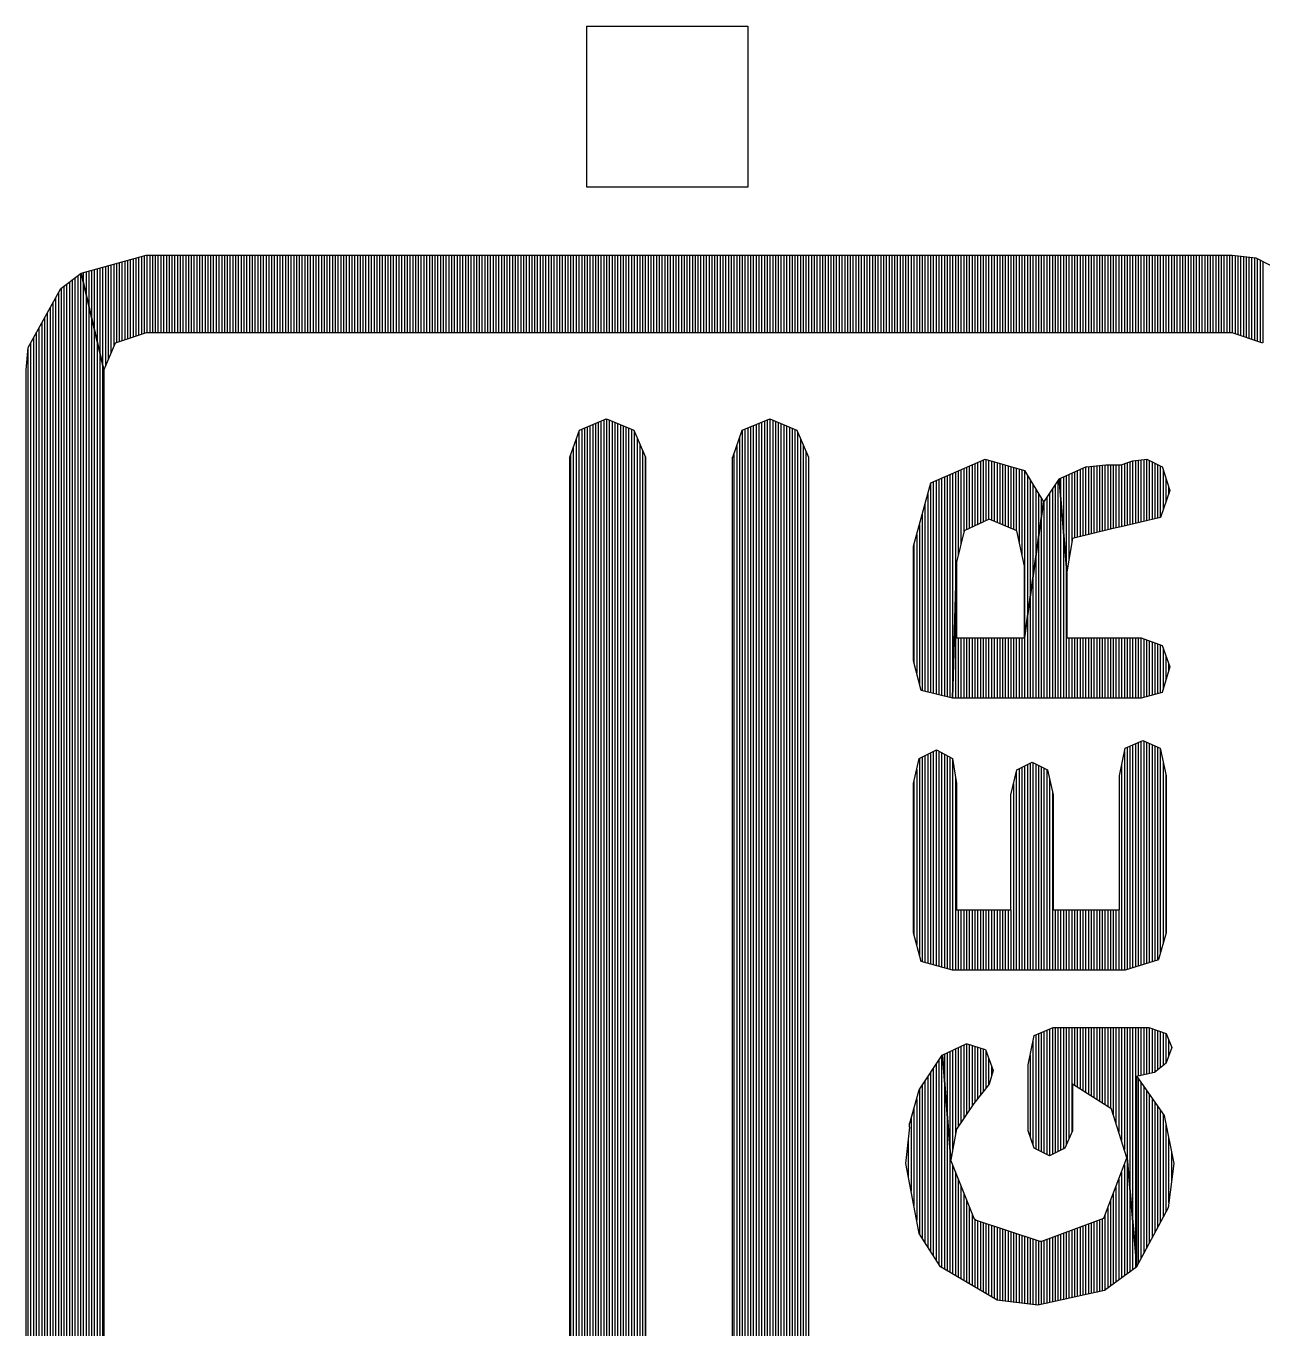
# Model space of a CAD drawing. Extents: x -34 to 106, y -22 to 53.
# Drawn here: x 33.158 to 37.76, y 19.716 to 24.565 of the extents above; entities that cross this region are included whole.
import ezdxf

# ---------------------------------------------------------------- set-up
doc = ezdxf.new("R2010")
doc.units = 0
doc.layers.add('BG_SILKTOP20240221', color=40, linetype='CONTINUOUS')
doc.layers.add('PIN_TOP', color=92, linetype='CONTINUOUS')

msp = doc.modelspace()

# ---------------------------------------------------------------- linework, layer by layer
at = {"layer": 'BG_SILKTOP20240221'}
for points in [[(33.363408, 23.645622), (33.604454, 23.712678)], [(33.597088, 23.7109), (33.597088, 23.42134)], [(33.6042, 23.712678), (37.64534, 23.712678)], [(33.607502, 23.712678), (33.607502, 23.42388)], [(33.617916, 23.712678), (33.617916, 23.42388)], [(33.62833, 23.712678), (33.62833, 23.42388)], [(33.638744, 23.712678), (33.638744, 23.42388)], [(33.64865, 23.712678), (33.64865, 23.42388)], [(33.659064, 23.712678), (33.659064, 23.42388)], [(33.669478, 23.712678), (33.669478, 23.42388)], [(33.679892, 23.712678), (33.679892, 23.42388)], [(33.690052, 23.712678), (33.690052, 23.42388)], [(33.700212, 23.712678), (33.700212, 23.42388)], [(33.710626, 23.712678), (33.710626, 23.42388)], [(33.72104, 23.712678), (33.72104, 23.42388)], [(33.7312, 23.712678), (33.7312, 23.42388)], [(33.741614, 23.712678), (33.741614, 23.42388)], [(33.751774, 23.712678), (33.751774, 23.42388)], [(33.762188, 23.712678), (33.762188, 23.42388)], [(33.772348, 23.712678), (33.772348, 23.42388)], [(33.782762, 23.712678), (33.782762, 23.42388)], [(33.793176, 23.712678), (33.793176, 23.42388)], [(33.803336, 23.712678), (33.803336, 23.42388)], [(33.813496, 23.712678), (33.813496, 23.42388)], [(33.82391, 23.712678), (33.82391, 23.42388)], [(33.834324, 23.712678), (33.834324, 23.42388)], [(33.844738, 23.712678), (33.844738, 23.42388)], [(33.854644, 23.712678), (33.854644, 23.42388)], [(33.865058, 23.712678), (33.865058, 23.42388)], [(33.875472, 23.712678), (33.875472, 23.42388)], [(33.885886, 23.712678), (33.885886, 23.42388)], [(33.8963, 23.712678), (33.8963, 23.42388)], [(33.906206, 23.712678), (33.906206, 23.42388)], [(33.91662, 23.712678), (33.91662, 23.42388)], [(33.927034, 23.712678), (33.927034, 23.42388)], [(33.937448, 23.712678), (33.937448, 23.42388)], [(33.947608, 23.712678), (33.947608, 23.42388)], [(33.957768, 23.712678), (33.957768, 23.42388)], [(33.968182, 23.712678), (33.968182, 23.42388)], [(33.978596, 23.712678), (33.978596, 23.42388)], [(33.988756, 23.712678), (33.988756, 23.42388)], [(33.99917, 23.712678), (33.99917, 23.42388)], [(34.00933, 23.712678), (34.00933, 23.42388)], [(34.019744, 23.712678), (34.019744, 23.42388)], [(34.029904, 23.712678), (34.029904, 23.42388)], [(34.040318, 23.712678), (34.040318, 23.42388)], [(34.050732, 23.712678), (34.050732, 23.42388)], [(34.060892, 23.712678), (34.060892, 23.42388)], [(34.071052, 23.712678), (34.071052, 23.42388)], [(34.081466, 23.712678), (34.081466, 23.42388)], [(34.09188, 23.712678), (34.09188, 23.42388)], [(34.102294, 23.712678), (34.102294, 23.42388)], [(34.1122, 23.712678), (34.1122, 23.42388)], [(34.122614, 23.712678), (34.122614, 23.42388)], [(34.133028, 23.712678), (34.133028, 23.42388)], [(34.143442, 23.712678), (34.143442, 23.42388)], [(34.153856, 23.712678), (34.153856, 23.42388)], [(34.163762, 23.712678), (34.163762, 23.42388)], [(34.174176, 23.712678), (34.174176, 23.42388)], [(34.18459, 23.712678), (34.18459, 23.42388)], [(34.195004, 23.712678), (34.195004, 23.42388)], [(34.205164, 23.712678), (34.205164, 23.42388)], [(34.215324, 23.712678), (34.215324, 23.42388)], [(34.225738, 23.712678), (34.225738, 23.42388)], [(34.236152, 23.712678), (34.236152, 23.42388)], [(34.246312, 23.712678), (34.246312, 23.42388)], [(34.256726, 23.712678), (34.256726, 23.42388)], [(34.266886, 23.712678), (34.266886, 23.42388)], [(34.2773, 23.712678), (34.2773, 23.42388)], [(34.28746, 23.712678), (34.28746, 23.42388)], [(34.297874, 23.712678), (34.297874, 23.42388)], [(34.308288, 23.712678), (34.308288, 23.42388)], [(34.318448, 23.712678), (34.318448, 23.42388)], [(34.328608, 23.712678), (34.328608, 23.42388)], [(34.339022, 23.712678), (34.339022, 23.42388)], [(34.349436, 23.712678), (34.349436, 23.42388)], [(34.35985, 23.712678), (34.35985, 23.42388)], [(34.369756, 23.712678), (34.369756, 23.42388)], [(34.38017, 23.712678), (34.38017, 23.42388)], [(34.390584, 23.712678), (34.390584, 23.42388)], [(34.400998, 23.712678), (34.400998, 23.42388)], [(34.411412, 23.712678), (34.411412, 23.42388)], [(34.421318, 23.712678), (34.421318, 23.42388)], [(34.431732, 23.712678), (34.431732, 23.42388)], [(34.442146, 23.712678), (34.442146, 23.42388)], [(34.45256, 23.712678), (34.45256, 23.42388)], [(34.46272, 23.712678), (34.46272, 23.42388)], [(34.47288, 23.712678), (34.47288, 23.42388)], [(34.483294, 23.712678), (34.483294, 23.42388)], [(34.493708, 23.712678), (34.493708, 23.42388)], [(34.503868, 23.712678), (34.503868, 23.42388)], [(34.514282, 23.712678), (34.514282, 23.42388)], [(34.524442, 23.712678), (34.524442, 23.42388)], [(34.534856, 23.712678), (34.534856, 23.42388)], [(34.545016, 23.712678), (34.545016, 23.42388)], [(34.55543, 23.712678), (34.55543, 23.42388)], [(34.565844, 23.712678), (34.565844, 23.42388)], [(34.576004, 23.712678), (34.576004, 23.42388)], [(34.586164, 23.712678), (34.586164, 23.42388)], [(34.596578, 23.712678), (34.596578, 23.42388)], [(34.606992, 23.712678), (34.606992, 23.42388)], [(34.617406, 23.712678), (34.617406, 23.42388)], [(34.627312, 23.712678), (34.627312, 23.42388)], [(34.637726, 23.712678), (34.637726, 23.42388)], [(34.64814, 23.712678), (34.64814, 23.42388)], [(34.658554, 23.712678), (34.658554, 23.42388)], [(34.668968, 23.712678), (34.668968, 23.42388)], [(34.678874, 23.712678), (34.678874, 23.42388)], [(34.689288, 23.712678), (34.689288, 23.42388)], [(34.699702, 23.712678), (34.699702, 23.42388)], [(34.710116, 23.712678), (34.710116, 23.42388)], [(34.720276, 23.712678), (34.720276, 23.42388)], [(34.730436, 23.712678), (34.730436, 23.42388)], [(34.74085, 23.712678), (34.74085, 23.42388)], [(34.751264, 23.712678), (34.751264, 23.42388)], [(34.761424, 23.712678), (34.761424, 23.42388)], [(34.771838, 23.712678), (34.771838, 23.42388)], [(34.781998, 23.712678), (34.781998, 23.42388)], [(34.792412, 23.712678), (34.792412, 23.42388)], [(34.802572, 23.712678), (34.802572, 23.42388)], [(34.812986, 23.712678), (34.812986, 23.42388)], [(34.8234, 23.712678), (34.8234, 23.42388)], [(34.83356, 23.712678), (34.83356, 23.42388)], [(34.84372, 23.712678), (34.84372, 23.42388)], [(34.854134, 23.712678), (34.854134, 23.42388)], [(34.864548, 23.712678), (34.864548, 23.42388)], [(34.874962, 23.712678), (34.874962, 23.42388)], [(34.884868, 23.712678), (34.884868, 23.42388)], [(34.895282, 23.712678), (34.895282, 23.42388)], [(34.905696, 23.712678), (34.905696, 23.42388)], [(34.91611, 23.712678), (34.91611, 23.42388)], [(34.926524, 23.712678), (34.926524, 23.42388)], [(34.93643, 23.712678), (34.93643, 23.42388)], [(34.946844, 23.712678), (34.946844, 23.42388)], [(34.957258, 23.712678), (34.957258, 23.42388)], [(34.967672, 23.712678), (34.967672, 23.42388)], [(34.977832, 23.712678), (34.977832, 23.42388)], [(34.987992, 23.712678), (34.987992, 23.42388)], [(34.998406, 23.712678), (34.998406, 23.42388)], [(35.00882, 23.712678), (35.00882, 23.42388)], [(35.01898, 23.712678), (35.01898, 23.42388)], [(35.029394, 23.712678), (35.029394, 23.42388)], [(35.039554, 23.712678), (35.039554, 23.42388)], [(35.049968, 23.712678), (35.049968, 23.42388)], [(35.060128, 23.712678), (35.060128, 23.42388)], [(35.070542, 23.712678), (35.070542, 23.42388)], [(35.080956, 23.712678), (35.080956, 23.42388)], [(35.091116, 23.712678), (35.091116, 23.42388)], [(35.101276, 23.712678), (35.101276, 23.42388)], [(35.11169, 23.712678), (35.11169, 23.42388)], [(35.122104, 23.712678), (35.122104, 23.42388)], [(35.132518, 23.712678), (35.132518, 23.42388)], [(35.142424, 23.712678), (35.142424, 23.42388)], [(35.152838, 23.712678), (35.152838, 23.42388)], [(35.163252, 23.712678), (35.163252, 23.42388)], [(35.173666, 23.712678), (35.173666, 23.42388)], [(35.18408, 23.712678), (35.18408, 23.42388)], [(35.193986, 23.712678), (35.193986, 23.42388)], [(35.2044, 23.712678), (35.2044, 23.42388)], [(35.214814, 23.712678), (35.214814, 23.42388)], [(35.225228, 23.712678), (35.225228, 23.42388)], [(35.235388, 23.712678), (35.235388, 23.42388)], [(35.245548, 23.712678), (35.245548, 23.42388)], [(35.255962, 23.712678), (35.255962, 23.42388)], [(35.266376, 23.712678), (35.266376, 23.42388)], [(35.276536, 23.712678), (35.276536, 23.42388)], [(35.28695, 23.712678), (35.28695, 23.42388)], [(35.29711, 23.712678), (35.29711, 23.42388)], [(35.307524, 23.712678), (35.307524, 23.42388)], [(35.317684, 23.712678), (35.317684, 23.42388)], [(35.328098, 23.712678), (35.328098, 23.42388)], [(35.338512, 23.712678), (35.338512, 23.42388)], [(35.348672, 23.712678), (35.348672, 23.42388)], [(35.358832, 23.712678), (35.358832, 23.42388)], [(35.369246, 23.712678), (35.369246, 23.42388)], [(35.37966, 23.712678), (35.37966, 23.42388)], [(35.390074, 23.712678), (35.390074, 23.42388)], [(35.39998, 23.712678), (35.39998, 23.42388)], [(35.410394, 23.712678), (35.410394, 23.42388)], [(35.420808, 23.712678), (35.420808, 23.42388)], [(35.431222, 23.712678), (35.431222, 23.42388)], [(35.441636, 23.712678), (35.441636, 23.42388)], [(35.451542, 23.712678), (35.451542, 23.42388)], [(35.461956, 23.712678), (35.461956, 23.42388)], [(35.47237, 23.712678), (35.47237, 23.42388)], [(35.482784, 23.712678), (35.482784, 23.42388)], [(35.492944, 23.712678), (35.492944, 23.42388)], [(35.503104, 23.712678), (35.503104, 23.42388)], [(35.513518, 23.712678), (35.513518, 23.42388)], [(35.523932, 23.712678), (35.523932, 23.42388)], [(35.534092, 23.712678), (35.534092, 23.42388)], [(35.544506, 23.712678), (35.544506, 23.42388)], [(35.554666, 23.712678), (35.554666, 23.42388)], [(35.56508, 23.712678), (35.56508, 23.42388)], [(35.57524, 23.712678), (35.57524, 23.42388)], [(35.585654, 23.712678), (35.585654, 23.42388)], [(35.596068, 23.712678), (35.596068, 23.42388)], [(35.606228, 23.712678), (35.606228, 23.42388)], [(35.616388, 23.712678), (35.616388, 23.42388)], [(35.626802, 23.712678), (35.626802, 23.42388)], [(35.637216, 23.712678), (35.637216, 23.42388)], [(35.64763, 23.712678), (35.64763, 23.42388)], [(35.657536, 23.712678), (35.657536, 23.42388)], [(35.66795, 23.712678), (35.66795, 23.42388)], [(35.678364, 23.712678), (35.678364, 23.42388)], [(35.688778, 23.712678), (35.688778, 23.42388)], [(35.699192, 23.712678), (35.699192, 23.42388)], [(35.709098, 23.712678), (35.709098, 23.42388)], [(35.719512, 23.712678), (35.719512, 23.42388)], [(35.729926, 23.712678), (35.729926, 23.42388)], [(35.74034, 23.712678), (35.74034, 23.42388)], [(35.7505, 23.712678), (35.7505, 23.42388)], [(35.76066, 23.712678), (35.76066, 23.42388)], [(35.771074, 23.712678), (35.771074, 23.42388)], [(35.781488, 23.712678), (35.781488, 23.42388)], [(35.791648, 23.712678), (35.791648, 23.42388)], [(35.802062, 23.712678), (35.802062, 23.42388)], [(35.812222, 23.712678), (35.812222, 23.42388)], [(35.822636, 23.712678), (35.822636, 23.42388)], [(35.832796, 23.712678), (35.832796, 23.42388)], [(35.84321, 23.712678), (35.84321, 23.42388)], [(35.853624, 23.712678), (35.853624, 23.42388)], [(35.863784, 23.712678), (35.863784, 23.42388)], [(35.873944, 23.712678), (35.873944, 23.42388)], [(35.884358, 23.712678), (35.884358, 23.42388)], [(35.894772, 23.712678), (35.894772, 23.42388)], [(35.905186, 23.712678), (35.905186, 23.42388)], [(35.915092, 23.712678), (35.915092, 23.42388)], [(35.925506, 23.712678), (35.925506, 23.42388)], [(35.93592, 23.712678), (35.93592, 23.42388)], [(35.946334, 23.712678), (35.946334, 23.42388)], [(35.956748, 23.712678), (35.956748, 23.42388)], [(35.966654, 23.712678), (35.966654, 23.42388)], [(35.977068, 23.712678), (35.977068, 23.42388)], [(35.987482, 23.712678), (35.987482, 23.42388)], [(35.997896, 23.712678), (35.997896, 23.42388)], [(36.008056, 23.712678), (36.008056, 23.42388)], [(36.018216, 23.712678), (36.018216, 23.42388)], [(36.02863, 23.712678), (36.02863, 23.42388)], [(36.039044, 23.712678), (36.039044, 23.42388)], [(36.049204, 23.712678), (36.049204, 23.42388)], [(36.059618, 23.712678), (36.059618, 23.42388)], [(36.069778, 23.712678), (36.069778, 23.42388)], [(36.080192, 23.712678), (36.080192, 23.42388)], [(36.090352, 23.712678), (36.090352, 23.42388)], [(36.100766, 23.712678), (36.100766, 23.42388)], [(36.11118, 23.712678), (36.11118, 23.42388)], [(36.12134, 23.712678), (36.12134, 23.42388)], [(36.1315, 23.712678), (36.1315, 23.42388)], [(36.141914, 23.712678), (36.141914, 23.42388)], [(36.152328, 23.712678), (36.152328, 23.42388)], [(36.162742, 23.712678), (36.162742, 23.42388)], [(36.172648, 23.712678), (36.172648, 23.42388)], [(36.183062, 23.712678), (36.183062, 23.42388)], [(36.193476, 23.712678), (36.193476, 23.42388)], [(36.20389, 23.712678), (36.20389, 23.42388)], [(36.214304, 23.712678), (36.214304, 23.42388)], [(36.22421, 23.712678), (36.22421, 23.42388)], [(36.234624, 23.712678), (36.234624, 23.42388)], [(36.245038, 23.712678), (36.245038, 23.42388)], [(36.255452, 23.712678), (36.255452, 23.42388)], [(36.265612, 23.712678), (36.265612, 23.42388)], [(36.275772, 23.712678), (36.275772, 23.42388)], [(36.286186, 23.712678), (36.286186, 23.42388)], [(36.2966, 23.712678), (36.2966, 23.42388)], [(36.30676, 23.712678), (36.30676, 23.42388)], [(36.317174, 23.712678), (36.317174, 23.42388)], [(36.327334, 23.712678), (36.327334, 23.42388)], [(36.337748, 23.712678), (36.337748, 23.42388)], [(36.347908, 23.712678), (36.347908, 23.42388)], [(36.358322, 23.712678), (36.358322, 23.42388)], [(36.368736, 23.712678), (36.368736, 23.42388)], [(36.378896, 23.712678), (36.378896, 23.42388)], [(36.389056, 23.712678), (36.389056, 23.42388)], [(36.39947, 23.712678), (36.39947, 23.42388)], [(36.409884, 23.712678), (36.409884, 23.42388)], [(36.420298, 23.712678), (36.420298, 23.42388)], [(36.430204, 23.712678), (36.430204, 23.42388)], [(36.440618, 23.712678), (36.440618, 23.42388)], [(36.451032, 23.712678), (36.451032, 23.42388)], [(36.461446, 23.712678), (36.461446, 23.42388)], [(36.47186, 23.712678), (36.47186, 23.42388)], [(36.481766, 23.712678), (36.481766, 23.42388)], [(36.49218, 23.712678), (36.49218, 23.42388)], [(36.502594, 23.712678), (36.502594, 23.42388)], [(36.513008, 23.712678), (36.513008, 23.42388)], [(36.523168, 23.712678), (36.523168, 23.42388)], [(36.533328, 23.712678), (36.533328, 23.42388)], [(36.543742, 23.712678), (36.543742, 23.42388)], [(36.554156, 23.712678), (36.554156, 23.42388)], [(36.564316, 23.712678), (36.564316, 23.42388)], [(36.57473, 23.712678), (36.57473, 23.42388)], [(36.58489, 23.712678), (36.58489, 23.42388)], [(36.595304, 23.712678), (36.595304, 23.42388)], [(36.605464, 23.712678), (36.605464, 23.42388)], [(36.615878, 23.712678), (36.615878, 23.42388)], [(36.626292, 23.712678), (36.626292, 23.42388)], [(36.636452, 23.712678), (36.636452, 23.42388)], [(36.646612, 23.712678), (36.646612, 23.42388)], [(36.657026, 23.712678), (36.657026, 23.42388)], [(36.66744, 23.712678), (36.66744, 23.42388)], [(36.677854, 23.712678), (36.677854, 23.42388)], [(36.68776, 23.712678), (36.68776, 23.42388)], [(36.698174, 23.712678), (36.698174, 23.42388)], [(36.708588, 23.712678), (36.708588, 23.42388)], [(36.719002, 23.712678), (36.719002, 23.42388)], [(36.729416, 23.712678), (36.729416, 23.42388)], [(36.739322, 23.712678), (36.739322, 23.42388)], [(36.749736, 23.712678), (36.749736, 23.42388)], [(36.76015, 23.712678), (36.76015, 23.42388)], [(36.770564, 23.712678), (36.770564, 23.42388)], [(36.780724, 23.712678), (36.780724, 23.42388)], [(36.790884, 23.712678), (36.790884, 23.42388)], [(36.801298, 23.712678), (36.801298, 23.42388)], [(36.811712, 23.712678), (36.811712, 23.42388)], [(36.821872, 23.712678), (36.821872, 23.42388)], [(36.832286, 23.712678), (36.832286, 23.42388)], [(36.842446, 23.712678), (36.842446, 23.42388)], [(36.85286, 23.712678), (36.85286, 23.42388)], [(36.86302, 23.712678), (36.86302, 23.42388)], [(36.873434, 23.712678), (36.873434, 23.42388)], [(36.883848, 23.712678), (36.883848, 23.42388)], [(36.894008, 23.712678), (36.894008, 23.42388)], [(36.904168, 23.712678), (36.904168, 23.42388)], [(36.914582, 23.712678), (36.914582, 23.42388)], [(36.924996, 23.712678), (36.924996, 23.42388)], [(36.93541, 23.712678), (36.93541, 23.42388)], [(36.945316, 23.712678), (36.945316, 23.42388)], [(36.95573, 23.712678), (36.95573, 23.42388)], [(36.966144, 23.712678), (36.966144, 23.42388)], [(36.976558, 23.712678), (36.976558, 23.42388)], [(36.986972, 23.712678), (36.986972, 23.42388)], [(36.996878, 23.712678), (36.996878, 23.42388)], [(37.007292, 23.712678), (37.007292, 23.42388)], [(37.017706, 23.712678), (37.017706, 23.42388)], [(37.02812, 23.712678), (37.02812, 23.42388)], [(37.03828, 23.712678), (37.03828, 23.42388)], [(37.04844, 23.712678), (37.04844, 23.42388)], [(37.058854, 23.712678), (37.058854, 23.42388)], [(37.069268, 23.712678), (37.069268, 23.42388)], [(37.079428, 23.712678), (37.079428, 23.42388)], [(37.089842, 23.712678), (37.089842, 23.42388)], [(37.100002, 23.712678), (37.100002, 23.42388)], [(37.110416, 23.712678), (37.110416, 23.42388)], [(37.120576, 23.712678), (37.120576, 23.42388)], [(37.13099, 23.712678), (37.13099, 23.42388)], [(37.141404, 23.712678), (37.141404, 23.42388)], [(37.151564, 23.712678), (37.151564, 23.42388)], [(37.161724, 23.712678), (37.161724, 23.42388)], [(37.172138, 23.712678), (37.172138, 23.42388)], [(37.182552, 23.712678), (37.182552, 23.42388)], [(37.192966, 23.712678), (37.192966, 23.42388)], [(37.202872, 23.712678), (37.202872, 23.42388)], [(37.213286, 23.712678), (37.213286, 23.42388)], [(37.2237, 23.712678), (37.2237, 23.42388)], [(37.234114, 23.712678), (37.234114, 23.42388)], [(37.244528, 23.712678), (37.244528, 23.42388)], [(37.254434, 23.712678), (37.254434, 23.42388)], [(37.264848, 23.712678), (37.264848, 23.42388)], [(37.275262, 23.712678), (37.275262, 23.42388)], [(37.285676, 23.712678), (37.285676, 23.42388)], [(37.295836, 23.712678), (37.295836, 23.42388)], [(37.305996, 23.712678), (37.305996, 23.42388)], [(37.31641, 23.712678), (37.31641, 23.42388)], [(37.326824, 23.712678), (37.326824, 23.42388)], [(37.336984, 23.712678), (37.336984, 23.42388)], [(37.347398, 23.712678), (37.347398, 23.42388)], [(37.357558, 23.712678), (37.357558, 23.42388)], [(37.367972, 23.712678), (37.367972, 23.42388)], [(37.378132, 23.712678), (37.378132, 23.42388)], [(37.388546, 23.712678), (37.388546, 23.42388)], [(37.39896, 23.712678), (37.39896, 23.42388)], [(37.40912, 23.712678), (37.40912, 23.42388)], [(37.41928, 23.712678), (37.41928, 23.42388)], [(37.429694, 23.712678), (37.429694, 23.42388)], [(37.440108, 23.712678), (37.440108, 23.42388)], [(37.450522, 23.712678), (37.450522, 23.42388)], [(37.460428, 23.712678), (37.460428, 23.42388)], [(37.470842, 23.712678), (37.470842, 23.42388)], [(37.481256, 23.712678), (37.481256, 23.42388)], [(37.49167, 23.712678), (37.49167, 23.42388)], [(37.502084, 23.712678), (37.502084, 23.42388)], [(37.51199, 23.712678), (37.51199, 23.42388)], [(37.522404, 23.712678), (37.522404, 23.42388)], [(37.532818, 23.712678), (37.532818, 23.42388)], [(37.543232, 23.712678), (37.543232, 23.42388)], [(37.553392, 23.712678), (37.553392, 23.42388)], [(37.563552, 23.712678), (37.563552, 23.42388)], [(37.573966, 23.712678), (37.573966, 23.42388)], [(37.58438, 23.712678), (37.58438, 23.42388)], [(37.59454, 23.712678), (37.59454, 23.42388)], [(37.604954, 23.712678), (37.604954, 23.42388)], [(37.615114, 23.712678), (37.615114, 23.42388)], [(37.625528, 23.712678), (37.625528, 23.42388)], [(37.635688, 23.712678), (37.635688, 23.42388)], [(37.64534, 23.712424), (37.733732, 23.702264)], [(37.646102, 23.71217), (37.646102, 23.42388)], [(37.656516, 23.7109), (37.656516, 23.42007)], [(37.666676, 23.70963), (37.666676, 23.416768)], [(37.676836, 23.709122), (37.676836, 23.413466)], [(33.422336, 23.662386), (33.422336, 23.391876)], [(33.432496, 23.664926), (33.432496, 23.346918)], [(33.442656, 23.667974), (33.442656, 23.302722)], [(33.45307, 23.670768), (33.45307, 23.299674)], [(33.463484, 23.673816), (33.463484, 23.324312)], [(33.473644, 23.676356), (33.473644, 23.348442)], [(33.484058, 23.67915), (33.484058, 23.372572)], [(33.494218, 23.682452), (33.494218, 23.386796)], [(33.504632, 23.684992), (33.504632, 23.390352)], [(33.514792, 23.687786), (33.514792, 23.393654)], [(33.525206, 23.69058), (33.525206, 23.396956)], [(33.53562, 23.693628), (33.53562, 23.40102)], [(33.54578, 23.69693), (33.54578, 23.404322)], [(33.55594, 23.699724), (33.55594, 23.407624)], [(33.566354, 23.702264), (33.566354, 23.410926)], [(33.576768, 23.704804), (33.576768, 23.414228)], [(33.587182, 23.707852), (33.587182, 23.417276)], [(37.68725, 23.707852), (37.68725, 23.409656)], [(37.697664, 23.706582), (37.697664, 23.406608)], [(37.708078, 23.705312), (37.708078, 23.403052)], [(37.717984, 23.703788), (37.717984, 23.399496)], [(37.728398, 23.703026), (37.728398, 23.396448)], [(37.733732, 23.702772), (37.955474, 23.587964)], [(37.738812, 23.699724), (37.738812, 23.392638)], [(37.749226, 23.694136), (37.749226, 23.389082)], [(37.75964, 23.689056), (37.75964, 23.38578)], [(33.286954, 23.58771), (33.363408, 23.645368)], [(33.319212, 23.612856), (33.319212, 14.052296)], [(33.329626, 23.620476), (33.329626, 14.0462)], [(33.339532, 23.62835), (33.339532, 14.04112)], [(33.349946, 23.636224), (33.349946, 14.035532)], [(33.36036, 23.643336), (33.36036, 14.030198)], [(33.44672, 23.28545), (33.363154, 23.645622)], [(33.363154, 23.645622), (33.44672, 23.28545)], [(33.370774, 23.647908), (33.370774, 23.613364)], [(33.370774, 23.612856), (33.370774, 14.02461)], [(33.381188, 23.650956), (33.381188, 23.569168)], [(33.391094, 23.653242), (33.391094, 23.524464)], [(33.401508, 23.656036), (33.401508, 23.480268)], [(33.411922, 23.659084), (33.411922, 23.435564)], [(33.165288, 23.36927), (33.286954, 23.587964)], [(33.278064, 23.572724), (33.278064, 14.079474)], [(33.288224, 23.589488), (33.288224, 14.068552)], [(33.298384, 23.596854), (33.298384, 14.062964)], [(33.308798, 23.604728), (33.308798, 14.05763)], [(33.381188, 23.568914), (33.381188, 14.01953)], [(33.247076, 23.516844), (33.247076, 14.11478)], [(33.257236, 23.535386), (33.257236, 14.102588)], [(33.26765, 23.554182), (33.26765, 14.091412)], [(33.391094, 23.524464), (33.391094, 14.013942)], [(33.226502, 23.47976), (33.226502, 14.14907)], [(33.236662, 23.498556), (33.236662, 14.12621)], [(33.401508, 23.480268), (33.401508, 14.0081)], [(33.195514, 23.42388), (33.195514, 14.246606)], [(33.205928, 23.442422), (33.205928, 14.21384)], [(33.216088, 23.461218), (33.216088, 14.181836)], [(33.411922, 23.435564), (33.411922, 14.002766)], [(33.6042, 23.423372), (33.489646, 23.385272)], [(37.64534, 23.42388), (33.6042, 23.42388)], [(37.759894, 23.385272), (37.64534, 23.423372)], [(33.17494, 23.386796), (33.17494, 14.311376)], [(33.1851, 23.405084), (33.1851, 14.279118)], [(33.422336, 23.391114), (33.422336, 13.997178)], [(33.4899, 23.385272), (33.446974, 23.285196)], [(33.158176, 23.285196), (33.165288, 23.369016)], [(33.16478, 23.364698), (33.16478, 14.344396)], [(33.432496, 23.346664), (33.432496, 13.991336)], [(33.157922, 14.365224), (33.157922, 23.285196)], [(33.442656, 23.302214), (33.442656, 13.986002)], [(33.44672, 23.285196), (33.44672, 14.365224)], [(35.216846, 23.06066), (35.316922, 23.10384)], [(35.255962, 23.078186), (35.255962, 16.279876)], [(35.266376, 23.082504), (35.266376, 16.287496)], [(35.276536, 23.086568), (35.276536, 16.296132)], [(35.28695, 23.090886), (35.28695, 16.304006)], [(35.29711, 23.095712), (35.29711, 16.312134)], [(35.307524, 23.10003), (35.307524, 16.320008)], [(35.317176, 23.10384), (35.419792, 23.06066)], [(35.317684, 23.10384), (35.317684, 16.328136)], [(35.328098, 23.09876), (35.328098, 16.335756)], [(35.338512, 23.094696), (35.338512, 16.34363)], [(35.348672, 23.090378), (35.348672, 16.351504)], [(35.358832, 23.08606), (35.358832, 16.359632)], [(35.369246, 23.081742), (35.369246, 16.36776)], [(35.82289, 23.06066), (35.925506, 23.10384)], [(35.863784, 23.078694), (35.863784, 16.377412)], [(35.873944, 23.083012), (35.873944, 16.369538)], [(35.884358, 23.08733), (35.884358, 16.361664)], [(35.894772, 23.090886), (35.894772, 16.353282)], [(35.905186, 23.095712), (35.905186, 16.345662)], [(35.915092, 23.099776), (35.915092, 16.33728)], [(35.925506, 23.10384), (36.025836, 23.06066)], [(35.925506, 23.103332), (35.925506, 16.329152)], [(35.93592, 23.099268), (35.93592, 16.321532)], [(35.946334, 23.09495), (35.946334, 16.313658)], [(35.956748, 23.090632), (35.956748, 16.305784)], [(35.966654, 23.085806), (35.966654, 16.297656)], [(35.977068, 23.081488), (35.977068, 16.289528)], [(35.18154, 22.961092), (35.2171, 23.061168)], [(35.214814, 23.05558), (35.214814, 16.248126)], [(35.225228, 23.064724), (35.225228, 16.256)], [(35.235388, 23.06955), (35.235388, 16.264128)], [(35.245548, 23.073868), (35.245548, 16.272002)], [(35.37966, 23.077424), (35.37966, 16.37538)], [(35.390074, 23.07336), (35.390074, 16.383254)], [(35.39998, 23.069042), (35.39998, 16.391382)], [(35.410394, 23.06447), (35.410394, 16.404844)], [(35.419792, 23.061168), (35.462972, 22.961092)], [(35.420808, 23.057612), (35.420808, 16.424402)], [(35.431222, 23.034244), (35.431222, 16.44396)], [(35.787076, 22.961092), (35.82289, 23.061168)], [(35.812222, 23.032212), (35.812222, 16.451072)], [(35.822636, 23.061168), (35.822636, 16.430498)], [(35.832796, 23.06574), (35.832796, 16.409416)], [(35.84321, 23.06955), (35.84321, 16.392906)], [(35.853624, 23.073868), (35.853624, 16.385032)], [(35.987482, 23.076662), (35.987482, 16.281654)], [(35.997896, 23.072344), (35.997896, 16.27378)], [(36.008056, 23.068026), (36.008056, 16.265906)], [(36.018216, 23.063708), (36.018216, 16.258032)], [(36.025582, 23.061168), (36.068762, 22.961092)], [(36.02863, 23.053548), (36.02863, 16.249904)], [(35.193986, 22.997668), (35.193986, 16.232378)], [(35.2044, 23.02637), (35.2044, 16.239998)], [(35.441636, 23.00986), (35.441636, 16.46301)], [(35.451542, 22.985476), (35.451542, 16.482568)], [(35.802062, 23.003256), (35.802062, 16.472154)], [(36.039044, 23.029672), (36.039044, 16.24203)], [(36.049204, 23.005288), (36.049204, 16.234156)], [(36.059618, 22.981412), (36.059618, 16.226282)], [(35.181286, 16.574262), (35.181286, 22.960838)], [(35.18408, 22.968966), (35.18408, 16.224504)], [(35.461956, 22.9616), (35.461956, 16.50238)], [(35.462464, 22.961092), (35.462464, 16.502888)], [(35.786822, 16.502888), (35.786822, 22.961092)], [(35.791648, 22.9743), (35.791648, 16.493236)], [(36.068762, 22.960838), (36.068762, 16.574262)], [(36.524438, 22.865334), (36.726876, 22.953726)], [(36.68776, 22.937216), (36.68776, 22.70506)], [(36.698174, 22.94128), (36.698174, 22.709378)], [(36.708588, 22.945598), (36.708588, 22.714204)], [(36.719002, 22.950424), (36.719002, 22.71903)], [(36.726876, 22.953726), (36.872672, 22.911054)], [(36.729416, 22.953218), (36.729416, 22.723856)], [(36.739322, 22.949408), (36.739322, 22.728428)], [(36.749736, 22.946868), (36.749736, 22.726142)], [(36.76015, 22.944074), (36.76015, 22.72157)], [(36.770564, 22.940772), (36.770564, 22.717506)], [(36.780724, 22.937724), (36.780724, 22.712934)], [(36.790884, 22.934676), (36.790884, 22.708616)], [(37.232844, 22.932136), (37.25418, 22.939248)], [(37.244528, 22.9362), (37.244528, 22.703536)], [(37.25418, 22.939502), (37.275516, 22.946868)], [(37.254434, 22.939756), (37.254434, 22.706076)], [(37.264848, 22.943058), (37.264848, 22.708362)], [(37.275262, 22.946868), (37.275262, 22.71141)], [(37.275516, 22.94636), (37.32784, 22.953472)], [(37.285676, 22.948392), (37.285676, 22.713696)], [(37.295836, 22.949408), (37.295836, 22.715982)], [(37.305996, 22.950932), (37.305996, 22.718776)], [(37.31641, 22.952202), (37.31641, 22.720808)], [(37.326824, 22.953726), (37.326824, 22.723856)], [(37.32784, 22.953472), (37.385244, 22.925024)], [(37.336984, 22.9489), (37.336984, 22.726142)], [(37.347398, 22.944074), (37.347398, 22.728936)], [(37.357558, 22.93874), (37.357558, 22.731476)], [(37.367972, 22.933406), (37.367972, 22.733762)], [(36.57473, 22.887686), (36.57473, 22.07133)], [(36.58489, 22.892004), (36.58489, 22.069044)], [(36.595304, 22.89683), (36.595304, 22.066504)], [(36.605464, 22.90064), (36.605464, 22.077426)], [(36.615878, 22.90572), (36.615878, 22.442932)], [(36.626292, 22.910292), (36.626292, 22.596856)], [(36.636452, 22.914356), (36.636452, 22.638258)], [(36.646612, 22.918928), (36.646612, 22.680168)], [(36.657026, 22.9235), (36.657026, 22.690836)], [(36.66744, 22.927818), (36.66744, 22.695408)], [(36.677854, 22.93239), (36.677854, 22.700234)], [(36.801298, 22.93112), (36.801298, 22.704044)], [(36.811712, 22.928834), (36.811712, 22.700234)], [(36.821872, 22.925786), (36.821872, 22.695916)], [(36.832286, 22.922484), (36.832286, 22.691852)], [(36.842446, 22.919436), (36.842446, 22.68728)], [(36.85286, 22.916388), (36.85286, 22.64537)], [(36.86302, 22.913848), (36.86302, 22.598634)], [(36.872672, 22.911054), (36.943792, 22.79396)], [(36.873434, 22.909276), (36.873434, 22.293326)], [(36.883848, 22.892766), (36.883848, 22.366732)], [(37.00145, 22.879812), (37.103812, 22.925532)], [(37.017706, 22.886924), (37.017706, 22.682454)], [(37.02812, 22.891242), (37.02812, 22.557486)], [(37.03828, 22.896068), (37.03828, 22.581362)], [(37.04844, 22.90064), (37.04844, 22.64156)], [(37.058854, 22.90572), (37.058854, 22.65934)], [(37.069268, 22.90953), (37.069268, 22.66188)], [(37.079428, 22.914356), (37.079428, 22.66442)], [(37.089842, 22.918928), (37.089842, 22.66696)], [(37.100002, 22.923246), (37.100002, 22.6695)], [(37.103812, 22.925024), (37.175186, 22.932136)], [(37.110416, 22.925786), (37.110416, 22.671786)], [(37.120576, 22.92731), (37.120576, 22.674834)], [(37.13099, 22.927818), (37.13099, 22.67712)], [(37.141404, 22.929342), (37.141404, 22.680168)], [(37.151564, 22.930104), (37.151564, 22.682454)], [(37.161724, 22.930866), (37.161724, 22.684994)], [(37.172138, 22.932136), (37.172138, 22.68728)], [(37.17544, 22.93239), (37.233098, 22.93239)], [(37.182552, 22.93239), (37.182552, 22.690328)], [(37.192966, 22.932136), (37.192966, 22.69236)], [(37.202872, 22.932136), (37.202872, 22.694646)], [(37.213286, 22.93239), (37.213286, 22.697186)], [(37.2237, 22.93239), (37.2237, 22.698964)], [(37.234114, 22.932644), (37.234114, 22.700996)], [(37.378132, 22.928072), (37.378132, 22.736556)], [(37.385244, 22.925532), (37.413946, 22.83714)], [(37.388546, 22.915118), (37.388546, 22.765512)], [(36.459922, 22.62886), (36.524438, 22.86508)], [(36.523168, 22.861524), (36.523168, 22.084284)], [(36.533328, 22.869906), (36.533328, 22.081744)], [(36.543742, 22.87397), (36.543742, 22.078696)], [(36.554156, 22.878288), (36.554156, 22.076156)], [(36.564316, 22.883114), (36.564316, 22.07387)], [(36.894008, 22.875748), (36.894008, 22.439884)], [(36.904168, 22.858476), (36.904168, 22.512528)], [(36.914582, 22.84222), (36.914582, 22.586188)], [(36.9443, 22.793706), (37.001704, 22.879304)], [(36.976558, 22.842728), (36.976558, 22.06371)], [(36.986972, 22.857968), (36.986972, 22.06371)], [(36.996878, 22.873208), (36.996878, 22.06371)], [(37.030152, 22.533356), (37.001704, 22.879304)], [(37.001704, 22.879304), (37.030152, 22.533356)], [(37.007292, 22.882352), (37.007292, 22.808184)], [(37.4142, 22.836632), (37.37864, 22.736556)], [(37.39896, 22.883114), (37.39896, 22.794468)], [(37.40912, 22.851364), (37.40912, 22.822916)], [(36.513008, 22.823424), (36.513008, 22.086316)], [(36.943792, 22.79396), (36.872672, 22.287992)], [(36.872672, 22.287992), (36.943792, 22.79396)], [(36.924996, 22.824948), (36.924996, 22.658832)], [(36.93541, 22.808184), (36.93541, 22.731476)], [(36.945316, 22.7965), (36.945316, 22.06371)], [(36.95573, 22.81174), (36.95573, 22.063456)], [(36.966144, 22.82698), (36.966144, 22.063456)], [(37.007292, 22.807422), (37.007292, 22.06371)], [(36.49218, 22.747986), (36.49218, 22.091396)], [(36.502594, 22.785578), (36.502594, 22.08911)], [(36.481766, 22.71014), (36.481766, 22.116796)], [(36.741608, 22.729444), (36.648644, 22.686772)], [(36.843716, 22.686772), (36.7411, 22.729444)], [(36.93541, 22.731984), (36.93541, 22.063456)], [(37.197284, 22.693884), (37.051742, 22.657816)], [(37.232844, 22.700996), (37.196776, 22.693884)], [(37.37864, 22.736556), (37.233098, 22.700742)], [(36.47186, 22.672548), (36.47186, 22.15642)], [(36.648136, 22.686772), (36.619688, 22.569678)], [(36.872926, 22.5552), (36.84397, 22.686772)], [(36.924996, 22.65934), (36.924996, 22.06371)], [(37.017706, 22.682454), (37.017706, 22.06371)], [(37.051742, 22.657562), (37.030152, 22.533356)], [(36.459922, 22.598126), (36.459922, 22.62886)], [(36.459922, 22.20214), (36.459922, 22.59838)], [(36.461446, 22.63521), (36.461446, 22.196298)], [(36.619942, 22.569678), (36.605464, 22.06371)], [(36.605464, 22.06371), (36.619942, 22.569678)], [(36.619688, 22.569678), (36.619688, 22.287992)], [(36.872672, 22.287992), (36.872672, 22.5552)], [(36.914582, 22.586188), (36.914582, 22.063456)], [(37.02812, 22.557486), (37.02812, 22.06371)], [(36.904168, 22.513036), (36.904168, 22.063456)], [(37.029898, 22.533864), (37.029898, 22.287992)], [(36.615878, 22.44344), (36.615878, 22.06371)], [(36.894008, 22.439884), (36.894008, 22.063456)], [(36.883848, 22.366732), (36.883848, 22.063456)], [(36.619688, 22.287992), (36.872672, 22.287992)], [(36.626292, 22.287992), (36.626292, 22.06371)], [(36.636452, 22.287992), (36.636452, 22.06371)], [(36.646612, 22.287992), (36.646612, 22.06371)], [(36.657026, 22.287992), (36.657026, 22.06371)], [(36.66744, 22.287992), (36.66744, 22.06371)], [(36.677854, 22.287992), (36.677854, 22.06371)], [(36.68776, 22.287992), (36.68776, 22.06371)], [(36.698174, 22.287992), (36.698174, 22.06371)], [(36.708588, 22.287992), (36.708588, 22.06371)], [(36.719002, 22.287992), (36.719002, 22.06371)], [(36.729416, 22.287992), (36.729416, 22.06371)], [(36.739322, 22.287992), (36.739322, 22.06371)], [(36.749736, 22.287992), (36.749736, 22.06371)], [(36.76015, 22.287992), (36.76015, 22.06371)], [(36.770564, 22.287992), (36.770564, 22.06371)], [(36.780724, 22.287992), (36.780724, 22.06371)], [(36.790884, 22.287992), (36.790884, 22.06371)], [(36.801298, 22.287992), (36.801298, 22.06371)], [(36.811712, 22.287992), (36.811712, 22.06371)], [(36.821872, 22.287992), (36.821872, 22.06371)], [(36.832286, 22.287992), (36.832286, 22.06371)], [(36.842446, 22.287992), (36.842446, 22.06371)], [(36.85286, 22.287992), (36.85286, 22.06371)], [(36.86302, 22.287992), (36.86302, 22.06371)], [(36.873434, 22.294088), (36.873434, 22.06371)], [(37.029898, 22.287992), (37.306504, 22.287992)], [(37.03828, 22.287992), (37.03828, 22.06371)], [(37.04844, 22.287992), (37.04844, 22.06371)], [(37.058854, 22.287992), (37.058854, 22.06371)], [(37.069268, 22.287992), (37.069268, 22.06371)], [(37.079428, 22.287992), (37.079428, 22.06371)], [(37.089842, 22.287992), (37.089842, 22.06371)], [(37.100002, 22.287992), (37.100002, 22.06371)], [(37.110416, 22.287992), (37.110416, 22.06371)], [(37.120576, 22.287992), (37.120576, 22.06371)], [(37.13099, 22.287992), (37.13099, 22.06371)], [(37.141404, 22.287992), (37.141404, 22.06371)], [(37.151564, 22.287992), (37.151564, 22.06371)], [(37.161724, 22.287992), (37.161724, 22.06371)], [(37.172138, 22.287992), (37.172138, 22.06371)], [(37.182552, 22.287992), (37.182552, 22.06371)], [(37.192966, 22.287992), (37.192966, 22.06371)], [(37.202872, 22.287992), (37.202872, 22.06371)], [(37.213286, 22.287992), (37.213286, 22.06371)], [(37.2237, 22.287992), (37.2237, 22.06371)], [(37.234114, 22.287992), (37.234114, 22.06371)], [(37.244528, 22.287992), (37.244528, 22.06371)], [(37.254434, 22.287992), (37.254434, 22.06371)], [(37.264848, 22.287992), (37.264848, 22.06371)], [(37.275262, 22.287992), (37.275262, 22.06371)], [(37.285676, 22.287992), (37.285676, 22.06371)], [(37.295836, 22.287992), (37.295836, 22.06371)], [(37.305996, 22.287992), (37.305996, 22.06371)], [(37.306504, 22.287738), (37.385244, 22.259544)], [(37.31641, 22.283928), (37.31641, 22.065996)], [(37.326824, 22.280372), (37.326824, 22.069044)], [(37.336984, 22.27707), (37.336984, 22.071584)], [(37.347398, 22.27326), (37.347398, 22.074378)], [(37.357558, 22.269196), (37.357558, 22.077426)], [(37.367972, 22.265132), (37.367972, 22.08022)], [(37.378132, 22.26183), (37.378132, 22.083268)], [(37.385244, 22.259544), (37.413946, 22.18055)], [(37.388546, 22.2504), (37.388546, 22.095206)], [(37.39896, 22.221952), (37.39896, 22.129496)], [(36.488624, 22.092412), (36.460176, 22.20214)], [(37.413946, 22.18055), (37.385244, 22.085046)], [(37.40912, 22.194012), (37.40912, 22.164548)], [(36.60521, 22.06371), (36.488116, 22.092412)], [(36.605464, 22.07768), (36.605464, 22.063456)], [(37.307012, 22.06371), (36.605464, 22.06371)], [(37.385244, 22.085046), (37.306504, 22.063456)], [(36.481258, 21.839682), (36.545774, 21.870924)], [(36.543742, 21.869908), (36.543742, 21.068538)], [(36.546028, 21.870924), (36.605464, 21.839682)], [(37.225732, 21.775166), (37.247068, 21.877782)], [(37.247068, 21.877782), (37.313616, 21.90623)], [(37.254434, 21.881592), (37.254434, 21.054314)], [(37.264848, 21.885656), (37.264848, 21.057108)], [(37.275262, 21.889974), (37.275262, 21.060664)], [(37.285676, 21.894292), (37.285676, 21.063712)], [(37.295836, 21.898864), (37.295836, 21.067014)], [(37.305996, 21.903182), (37.305996, 21.070062)], [(37.313616, 21.90623), (37.378132, 21.877782)], [(37.31641, 21.904706), (37.31641, 21.073364)], [(37.326824, 21.900388), (37.326824, 21.076412)], [(37.336984, 21.895562), (37.336984, 21.07946)], [(37.347398, 21.891498), (37.347398, 21.08327)], [(37.357558, 21.886672), (37.357558, 21.086318)], [(37.367972, 21.8821), (37.367972, 21.089366)], [(37.378132, 21.878036), (37.378132, 21.115528)], [(37.378132, 21.877782), (37.399468, 21.775166)], [(36.459922, 21.746464), (36.481258, 21.839682)], [(36.481766, 21.839682), (36.481766, 21.1074)], [(36.49218, 21.845016), (36.49218, 21.082508)], [(36.502594, 21.85035), (36.502594, 21.079968)], [(36.513008, 21.854922), (36.513008, 21.077174)], [(36.523168, 21.860256), (36.523168, 21.07438)], [(36.533328, 21.864828), (36.533328, 21.071332)], [(36.554156, 21.865844), (36.554156, 21.065744)], [(36.564316, 21.860764), (36.564316, 21.063204)], [(36.57473, 21.855684), (36.57473, 21.060664)], [(36.58489, 21.849842), (36.58489, 21.05787)], [(36.595304, 21.844508), (36.595304, 21.055076)], [(36.605464, 21.839682), (36.619942, 21.746464)], [(36.605464, 21.836634), (36.605464, 21.052028)], [(36.84397, 21.796756), (36.901628, 21.825458)], [(36.894008, 21.822156), (36.894008, 21.052028)], [(36.901628, 21.825458), (36.958524, 21.796756)], [(36.904168, 21.823934), (36.904168, 21.052028)], [(36.914582, 21.818346), (36.914582, 21.051774)], [(37.244528, 21.864828), (37.244528, 21.051774)], [(37.388546, 21.828506), (37.388546, 21.15185)], [(36.47186, 21.79828), (36.47186, 21.146516)], [(36.82238, 21.703538), (36.843716, 21.796502)], [(36.842446, 21.791676), (36.842446, 21.052028)], [(36.85286, 21.801328), (36.85286, 21.051774)], [(36.86302, 21.806916), (36.86302, 21.052028)], [(36.873434, 21.811742), (36.873434, 21.051774)], [(36.883848, 21.816568), (36.883848, 21.051774)], [(36.924996, 21.81352), (36.924996, 21.052028)], [(36.93541, 21.807932), (36.93541, 21.051774)], [(36.945316, 21.803106), (36.945316, 21.052028)], [(36.95573, 21.797772), (36.95573, 21.051774)], [(36.95827, 21.796502), (36.979606, 21.703538)], [(37.225732, 21.276056), (37.225732, 21.775166)], [(37.234114, 21.815298), (37.234114, 21.052028)], [(37.39896, 21.778976), (37.39896, 21.187664)], [(37.399468, 21.77542), (37.399468, 21.190712)], [(36.459922, 21.190458), (36.459922, 21.74621)], [(36.461446, 21.753068), (36.461446, 21.184616)], [(36.615878, 21.76907), (36.615878, 21.051774)], [(36.619688, 21.746464), (36.619688, 21.276564)], [(36.832286, 21.746464), (36.832286, 21.051774)], [(36.966144, 21.761704), (36.966144, 21.051774)], [(36.82238, 21.276564), (36.82238, 21.703792)], [(36.976558, 21.717254), (36.976558, 21.052028)], [(36.979606, 21.703792), (36.979606, 21.276564)], [(36.619942, 21.276564), (36.822634, 21.276564)], [(36.626292, 21.276564), (36.626292, 21.052028)], [(36.636452, 21.276564), (36.636452, 21.052028)], [(36.646612, 21.276564), (36.646612, 21.052028)], [(36.657026, 21.276564), (36.657026, 21.052028)], [(36.66744, 21.276564), (36.66744, 21.052028)], [(36.677854, 21.276564), (36.677854, 21.052028)], [(36.68776, 21.276564), (36.68776, 21.052028)], [(36.698174, 21.276564), (36.698174, 21.052028)], [(36.708588, 21.276564), (36.708588, 21.052028)], [(36.719002, 21.276564), (36.719002, 21.052028)], [(36.729416, 21.276564), (36.729416, 21.052028)], [(36.739322, 21.276564), (36.739322, 21.052028)], [(36.749736, 21.276564), (36.749736, 21.052028)], [(36.76015, 21.276564), (36.76015, 21.052028)], [(36.770564, 21.276564), (36.770564, 21.052028)], [(36.780724, 21.276564), (36.780724, 21.052028)], [(36.790884, 21.276564), (36.790884, 21.052028)], [(36.801298, 21.276564), (36.801298, 21.052028)], [(36.811712, 21.276564), (36.811712, 21.052028)], [(36.821872, 21.276564), (36.821872, 21.052028)], [(36.979606, 21.276564), (37.225732, 21.276564)], [(36.986972, 21.276564), (36.986972, 21.052028)], [(36.996878, 21.276564), (36.996878, 21.052028)], [(37.007292, 21.276564), (37.007292, 21.052028)], [(37.017706, 21.276564), (37.017706, 21.052028)], [(37.02812, 21.276564), (37.02812, 21.052028)], [(37.03828, 21.276564), (37.03828, 21.052028)], [(37.04844, 21.276564), (37.04844, 21.052028)], [(37.058854, 21.276564), (37.058854, 21.052028)], [(37.069268, 21.276564), (37.069268, 21.052028)], [(37.079428, 21.276564), (37.079428, 21.052028)], [(37.089842, 21.276564), (37.089842, 21.052028)], [(37.100002, 21.276564), (37.100002, 21.052028)], [(37.110416, 21.276564), (37.110416, 21.052028)], [(37.120576, 21.276564), (37.120576, 21.052028)], [(37.13099, 21.276564), (37.13099, 21.052028)], [(37.141404, 21.276564), (37.141404, 21.052028)], [(37.151564, 21.276564), (37.151564, 21.052028)], [(37.161724, 21.276564), (37.161724, 21.052028)], [(37.172138, 21.276564), (37.172138, 21.052028)], [(37.182552, 21.276564), (37.182552, 21.052028)], [(37.192966, 21.276564), (37.192966, 21.052028)], [(37.202872, 21.276564), (37.202872, 21.052028)], [(37.213286, 21.276564), (37.213286, 21.052028)], [(37.2237, 21.276564), (37.2237, 21.052028)], [(36.488624, 21.083524), (36.460176, 21.190712)], [(37.399976, 21.190712), (37.371528, 21.09089)], [(37.371528, 21.090636), (37.247576, 21.051774)], [(36.60521, 21.051774), (36.488116, 21.08327)], [(37.247068, 21.052028), (36.60521, 21.052028)], [(36.886896, 20.699222), (36.908232, 20.80895)], [(36.908232, 20.808696), (36.979606, 20.837652)], [(36.914582, 20.811744), (36.914582, 20.38604)], [(36.924996, 20.816316), (36.924996, 20.38096)], [(36.93541, 20.820126), (36.93541, 20.37588)], [(36.945316, 20.82419), (36.945316, 20.370292)], [(36.95573, 20.828508), (36.95573, 20.36572)], [(36.966144, 20.832572), (36.966144, 20.360894)], [(36.976558, 20.836636), (36.976558, 20.365974)], [(36.979606, 20.837906), (37.33546, 20.837906)], [(36.986972, 20.837652), (36.986972, 20.3708)], [(36.996878, 20.837906), (36.996878, 20.376388)], [(37.007292, 20.837652), (37.007292, 20.381214)], [(37.017706, 20.837652), (37.017706, 20.38604)], [(37.02812, 20.837906), (37.02812, 20.400772)], [(37.03828, 20.837906), (37.03828, 20.423886)], [(37.04844, 20.837906), (37.04844, 20.447)], [(37.058854, 20.837906), (37.058854, 20.623276)], [(37.069268, 20.837652), (37.069268, 20.616672)], [(37.079428, 20.837652), (37.079428, 20.609814)], [(37.089842, 20.837652), (37.089842, 20.60321)], [(37.100002, 20.837906), (37.100002, 20.597114)], [(37.110416, 20.837906), (37.110416, 20.590256)], [(37.120576, 20.837906), (37.120576, 20.583652)], [(37.13099, 20.837652), (37.13099, 20.577048)], [(37.141404, 20.837652), (37.141404, 20.57019)], [(37.151564, 20.837652), (37.151564, 20.563586)], [(37.161724, 20.837906), (37.161724, 20.55749)], [(37.172138, 20.837906), (37.172138, 20.550632)], [(37.182552, 20.837652), (37.182552, 20.544028)], [(37.192966, 20.837652), (37.192966, 20.537424)], [(37.202872, 20.837652), (37.202872, 20.514818)], [(37.213286, 20.837906), (37.213286, 20.48256)], [(37.2237, 20.837652), (37.2237, 20.44954)], [(37.234114, 20.837652), (37.234114, 20.417282)], [(37.244528, 20.837652), (37.244528, 20.384262)], [(37.254434, 20.837906), (37.254434, 20.348956)], [(37.264848, 20.837906), (37.264848, 20.231862)], [(37.275262, 20.837906), (37.275262, 20.114768)], [(37.285676, 20.837906), (37.285676, 19.997928)], [(37.295836, 20.837652), (37.295836, 20.657312)], [(37.305996, 20.837652), (37.305996, 20.659344)], [(37.31641, 20.837652), (37.31641, 20.66163)], [(37.326824, 20.837652), (37.326824, 20.663408)], [(37.33546, 20.837652), (37.399468, 20.815808)], [(37.336984, 20.83689), (37.336984, 20.665948)], [(37.347398, 20.833588), (37.347398, 20.668488)], [(37.357558, 20.829524), (37.357558, 20.670774)], [(37.367972, 20.826476), (37.367972, 20.67941)], [(37.378132, 20.823174), (37.378132, 20.688554)], [(37.388546, 20.819364), (37.388546, 20.696428)], [(37.39896, 20.815808), (37.39896, 20.705318)], [(37.399468, 20.816316), (37.420804, 20.763738)], [(36.56711, 20.734782), (36.655502, 20.777708)], [(36.605464, 20.753832), (36.605464, 20.385786)], [(36.615878, 20.758912), (36.615878, 20.441412)], [(36.626292, 20.763738), (36.626292, 20.470368)], [(36.636452, 20.769072), (36.636452, 20.485608)], [(36.646612, 20.774152), (36.646612, 20.501102)], [(36.655502, 20.778216), (36.726876, 20.75688)], [(36.657026, 20.7772), (36.657026, 20.516342)], [(36.66744, 20.774406), (36.66744, 20.531328)], [(36.677854, 20.771104), (36.677854, 20.546568)], [(36.68776, 20.768056), (36.68776, 20.560792)], [(36.698174, 20.764754), (36.698174, 20.573492)], [(36.708588, 20.761706), (36.708588, 20.586446)], [(36.719002, 20.758912), (36.719002, 20.599908)], [(36.72713, 20.756372), (36.756086, 20.677632)], [(36.904168, 20.788376), (36.904168, 20.401026)], [(37.420804, 20.763738), (37.399468, 20.706588)], [(37.40912, 20.792694), (37.40912, 20.731734)], [(37.41928, 20.767548), (37.41928, 20.75942)], [(36.481258, 20.606512), (36.56711, 20.735036)], [(36.554156, 20.715986), (36.554156, 19.957542)], [(36.564316, 20.730972), (36.564316, 19.94535)], [(36.567364, 20.735036), (36.598352, 20.346162)], [(36.598352, 20.346162), (36.567364, 20.735036)], [(36.57473, 20.738846), (36.57473, 20.640294)], [(36.58489, 20.743926), (36.58489, 20.511008)], [(36.595304, 20.74926), (36.595304, 20.381468)], [(36.729416, 20.750022), (36.729416, 20.612862)], [(36.739322, 20.721828), (36.739322, 20.625308)], [(36.894008, 20.735798), (36.894008, 20.43176)], [(37.399468, 20.70608), (37.356796, 20.67052)], [(36.513008, 20.65401), (36.513008, 20.022566)], [(36.523168, 20.66925), (36.523168, 20.005802)], [(36.533328, 20.684744), (36.533328, 19.9898)], [(36.543742, 20.700492), (36.543742, 19.973798)], [(36.755832, 20.677886), (36.7411, 20.627848)], [(36.749736, 20.693634), (36.749736, 20.657058)], [(36.886896, 20.453604), (36.886896, 20.699222)], [(37.356796, 20.67052), (37.28974, 20.656296)], [(37.28974, 20.656296), (37.28974, 19.947636)], [(37.28974, 19.947636), (37.28974, 20.656296)], [(37.290248, 20.656296), (37.392864, 20.510754)], [(36.445952, 20.482052), (36.481512, 20.606512)], [(36.481766, 20.607782), (36.481766, 20.070572)], [(36.49218, 20.623276), (36.49218, 20.05457)], [(36.502594, 20.638516), (36.502594, 20.038568)], [(36.57473, 20.64004), (36.57473, 19.939508)], [(36.7411, 20.627594), (36.68395, 20.555966)], [(37.051488, 20.627848), (37.051488, 20.453604)], [(37.197284, 20.53463), (37.051742, 20.627594)], [(37.295836, 20.647406), (37.295836, 19.958812)], [(37.305996, 20.632674), (37.305996, 19.977608)], [(37.31641, 20.618704), (37.31641, 19.99742)], [(36.47186, 20.573238), (36.47186, 20.121372)], [(37.326824, 20.603972), (37.326824, 20.016978)], [(37.336984, 20.58924), (37.336984, 20.036028)], [(37.347398, 20.574508), (37.347398, 20.055332)], [(37.357558, 20.559776), (37.357558, 20.07489)], [(36.461446, 20.537678), (36.461446, 20.175474)], [(36.58489, 20.5105), (36.58489, 19.933158)], [(36.684204, 20.555966), (36.619942, 20.460462)], [(37.25418, 20.353274), (37.196776, 20.534884)], [(37.367972, 20.545298), (37.367972, 20.09394)], [(37.378132, 20.531328), (37.378132, 20.113752)], [(37.388546, 20.516342), (37.388546, 20.132548)], [(37.392864, 20.511008), (37.428424, 20.331938)], [(36.431474, 20.331938), (36.445952, 20.467828)], [(36.445444, 20.467574), (36.445444, 20.481798)], [(36.451032, 20.501356), (36.451032, 20.228814)], [(36.619942, 20.460716), (36.598352, 20.346162)], [(37.39896, 20.478496), (37.39896, 20.152106)], [(36.440618, 20.422362), (36.440618, 20.282408)], [(36.908232, 20.389596), (36.886896, 20.453604)], [(37.051488, 20.453604), (37.022786, 20.389596)], [(37.40912, 20.426934), (37.40912, 20.18538)], [(36.595304, 20.38096), (36.595304, 19.927316)], [(36.965636, 20.360132), (36.908486, 20.389088)], [(37.02304, 20.389088), (36.965636, 20.360132)], [(37.41928, 20.375372), (37.41928, 20.264628)], [(36.481258, 20.071588), (36.43122, 20.331684)], [(36.597844, 20.345908), (36.68395, 20.128484)], [(36.605464, 20.326604), (36.605464, 19.920966)], [(37.168328, 20.128992), (37.25418, 20.353274)], [(37.244528, 20.327366), (37.244528, 19.9136)], [(37.290248, 19.94789), (37.254434, 20.353274)], [(37.254434, 20.353274), (37.290248, 19.94789)], [(37.254434, 20.348702), (37.254434, 19.921982)], [(37.42817, 20.331684), (37.406834, 20.167346)], [(36.615878, 20.300696), (36.615878, 19.914616)], [(36.626292, 20.274788), (36.626292, 19.909028)], [(37.2237, 20.273772), (37.2237, 19.89836)], [(37.234114, 20.300188), (37.234114, 19.90598)], [(36.636452, 20.248626), (36.636452, 19.902678)], [(36.646612, 20.222972), (36.646612, 19.896836)], [(37.202872, 20.21967), (37.202872, 19.882866)], [(37.213286, 20.247102), (37.213286, 19.891248)], [(37.264848, 20.231608), (37.264848, 19.929348)], [(36.657026, 20.19681), (36.657026, 19.89074)], [(36.66744, 20.170902), (36.66744, 19.88439)], [(37.192966, 20.193), (37.192966, 19.8755)], [(36.677854, 20.144486), (36.677854, 19.878294)], [(36.68395, 20.128484), (36.693602, 20.121626)], [(36.68776, 20.125436), (36.68776, 19.872198)], [(36.693602, 20.121626), (36.929568, 20.04314)], [(36.937188, 20.043648), (37.168582, 20.128992)], [(37.151564, 20.122896), (37.151564, 19.854926)], [(37.161724, 20.12696), (37.161724, 19.85772)], [(37.172138, 20.13966), (37.172138, 19.860006)], [(37.182552, 20.16633), (37.182552, 19.868388)], [(37.406834, 20.167346), (37.28974, 19.947636)], [(36.698174, 20.120102), (36.698174, 19.866102)], [(36.708588, 20.116292), (36.708588, 19.860006)], [(36.719002, 20.11299), (36.719002, 19.854672)], [(36.729416, 20.109688), (36.729416, 19.847814)], [(36.739322, 20.106132), (36.739322, 19.841718)], [(36.749736, 20.102576), (36.749736, 19.835876)], [(36.76015, 20.099274), (36.76015, 19.829526)], [(36.770564, 20.096226), (36.770564, 19.823684)], [(36.780724, 20.092416), (36.780724, 19.822668)], [(36.790884, 20.089368), (36.790884, 19.821652)], [(36.801298, 20.085558), (36.801298, 19.820128)], [(36.811712, 20.082256), (36.811712, 19.818604)], [(36.821872, 20.079208), (36.821872, 19.817588)], [(36.832286, 20.075652), (36.832286, 19.816572)], [(36.842446, 20.072604), (36.842446, 19.815302)], [(37.017706, 20.073112), (37.017706, 19.825208)], [(37.02812, 20.077176), (37.02812, 19.827494)], [(37.03828, 20.080732), (37.03828, 19.82978)], [(37.04844, 20.08505), (37.04844, 19.832574)], [(37.058854, 20.088352), (37.058854, 19.834352)], [(37.069268, 20.092416), (37.069268, 19.836638)], [(37.079428, 20.09648), (37.079428, 19.839432)], [(37.089842, 20.10029), (37.089842, 19.841718)], [(37.100002, 20.103846), (37.100002, 19.843242)], [(37.110416, 20.107656), (37.110416, 19.846036)], [(37.120576, 20.111212), (37.120576, 19.848068)], [(37.13099, 20.115276), (37.13099, 19.850354)], [(37.141404, 20.119086), (37.141404, 19.85264)], [(37.275262, 20.11426), (37.275262, 19.936968)], [(36.560506, 19.947636), (36.481512, 20.071588)], [(36.85286, 20.06854), (36.85286, 19.813524)], [(36.86302, 20.064984), (36.86302, 19.812254)], [(36.873434, 20.061936), (36.873434, 19.810984)], [(36.883848, 20.058126), (36.883848, 19.809714)], [(36.894008, 20.054824), (36.894008, 19.808444)], [(36.904168, 20.051776), (36.904168, 19.807428)], [(36.914582, 20.04822), (36.914582, 19.806158)], [(36.924996, 20.044664), (36.924996, 19.805142)], [(36.929568, 20.043648), (36.936934, 20.043648)], [(36.93541, 20.043648), (36.93541, 19.807682)], [(36.945316, 20.04695), (36.945316, 19.809714)], [(36.95573, 20.050252), (36.95573, 19.811492)], [(36.966144, 20.05457), (36.966144, 19.814286)], [(36.976558, 20.057872), (36.976558, 19.816064)], [(36.986972, 20.06219), (36.986972, 19.818858)], [(36.996878, 20.066), (36.996878, 19.821144)], [(37.007292, 20.069048), (37.007292, 19.823176)], [(37.285676, 19.99742), (37.285676, 19.944588)], [(36.770564, 19.82343), (36.560506, 19.947636)], [(37.290248, 19.94789), (37.170868, 19.859498)], [(37.170614, 19.859244), (36.922456, 19.804634)], [(36.922456, 19.804888), (36.770056, 19.823684)]]:
    msp.add_lwpolyline(points, dxfattribs=at)
at = {"layer": 'PIN_TOP'}
msp.add_lwpolyline([(35.843718, 23.965408), (35.244278, 23.965408), (35.244278, 24.564848), (35.843718, 24.564848)], close=True, dxfattribs=at)

doc.saveas('drawing.dxf')
